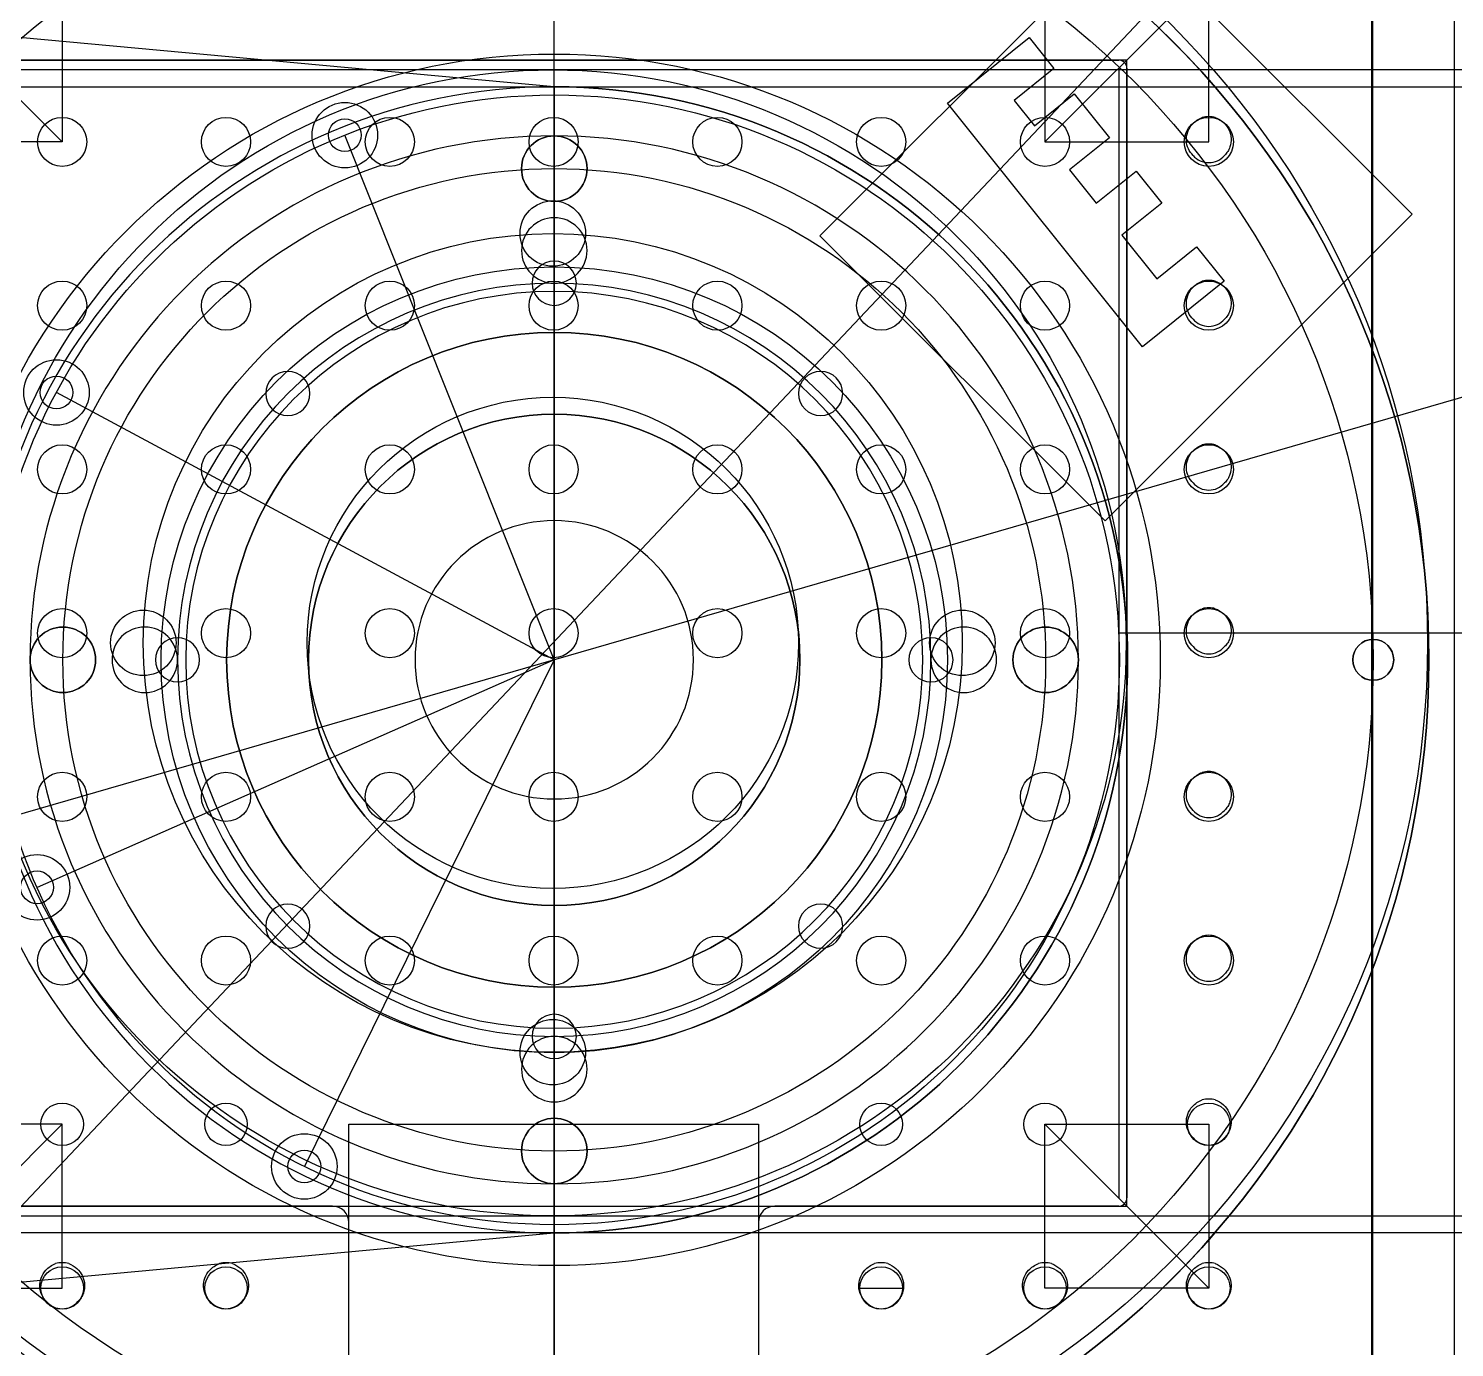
# Model space of a CAD drawing. Header units: millimetres. Extents: x -938 to 450, y -255 to 1556.
# Drawn here: x -82.1 to 5, y -93.6 to -13.1 of the extents above; entities that cross this region are included whole.
import ezdxf

# ---------------------------------------------------------------- set-up
doc = ezdxf.new("R2010")
doc.units = ezdxf.units.MM
doc.header["$MEASUREMENT"] = 0
for name, color, linetype in [('Treexalerator v20_axis 2 main', 7, 'Continuous'), ('Treexalerator v20_axis 3', 7, 'Continuous'), ('Treexalerator v20_Sketch1', 7, 'Continuous'), ('Treexalerator v20_Sketch10', 7, 'Continuous'), ('Treexalerator v20_Sketch28', 7, 'Continuous'), ('Treexalerator v20_Sketch42', 7, 'Continuous'), ('Treexalerator v20_Sketch43', 7, 'Continuous'), ('Treexalerator v20_Sketch44', 7, 'Continuous'), ('Treexalerator v20_Sketch45', 7, 'Continuous'), ('Treexalerator v20_Sketch46', 7, 'Continuous'), ('Treexalerator v20_Sketch47', 7, 'Continuous'), ('Treexalerator v20_Sketch48', 7, 'Continuous'), ('Treexalerator v20_Sketch49', 7, 'Continuous'), ('Treexalerator v20_Sketch50', 7, 'Continuous'), ('Treexalerator v20_Sketch53', 7, 'Continuous'), ('Treexalerator v20_Sketch55', 7, 'Continuous'), ('Treexalerator v20_Sketch56', 7, 'Continuous'), ('Treexalerator v20_Sketch66', 7, 'Continuous'), ('Treexalerator v20_Sketch67', 7, 'Continuous'), ('Treexalerator v20_Sketch72', 7, 'Continuous')]:
    doc.layers.add(name, color=color, linetype=linetype)

msp = doc.modelspace()

# ---------------------------------------------------------------- linework, layer by layer
at = {"layer": 'Treexalerator v20_axis 2 main'}
for p, q in [((5, -151.3), (5, 51.139)), ((0, 27.139), (0, -151.3))]:
    msp.add_line(p, q, dxfattribs=at)
at = {"layer": 'Treexalerator v20_axis 3'}
for p, q in [((-0.048, 2.402, 132.631), (-100.049, -103.598, 132.631)), ((-0.048, -103.598, 132.631), (-0.048, 2.402, 132.631)), ((71.041, -15.598, 132.631), (-171.036, -15.598, 132.631)), ((-171, -85.598, 132.631), (70.903, -85.598, 132.631))]:
    msp.add_line(p, q, dxfattribs=at)
for centre, radius in [((-50.048, -50.598, 132.631), 53.4), ((-50.048, -50.598, 132.631), 35), ((-50.048, -25.598, 132.631), 2), ((-50.048, -50.598, 132.631), 25), ((-50.048, -50.598, 132.631), 15), ((-75.048, -50.598, 132.631), 2), ((-25.048, -50.598, 132.631), 2), ((-50.048, -75.598, 132.631), 2)]:
    msp.add_circle(centre, radius, dxfattribs=at)
at = {"layer": 'Treexalerator v20_Sketch1'}
for p, q in [((0, -100), (0, 0)), ((-62.5, -100), (-62.5, -80)), ((-62.5, -80), (-37.5, -80)), ((-37.5, -80), (-37.5, -100)), ((-62.5, -100), (-62.5, -90)), ((-37.5, -90), (-37.5, -100)), ((-31.3, -90), (-28.7, -90)), ((0, -90), (0, -100))]:
    msp.add_line(p, q, dxfattribs=at)
for centre, radius in [((-80, -20), 1.5), ((-70, -20), 1.5), ((-60, -20), 1.5), ((-50, -20), 1.5), ((-40, -20), 1.5), ((-30, -20), 1.5), ((-20, -20), 1.5), ((-10, -20), 1.5), ((-80, -30), 1.5), ((-70, -30), 1.5), ((-60, -30), 1.5), ((-50, -30), 1.5), ((-40, -30), 1.5), ((-30, -30), 1.5), ((-20, -30), 1.5), ((-10, -30), 1.5), ((-80, -40), 1.5), ((-70, -40), 1.5), ((-60, -40), 1.5), ((-50, -40), 1.5), ((-40, -40), 1.5), ((-30, -40), 1.5), ((-20, -40), 1.5), ((-10, -40), 1.5), ((-80, -50), 1.5), ((-70, -50), 1.5), ((-60, -50), 1.5), ((-50, -50), 1.5), ((-40, -50), 1.5), ((-30, -50), 1.5), ((-20, -50), 1.5), ((-10, -50), 1.5), ((-80, -60), 1.5), ((-70, -60), 1.5), ((-60, -60), 1.5), ((-50, -60), 1.5), ((-40, -60), 1.5), ((-30, -60), 1.5), ((-20, -60), 1.5), ((-10, -60), 1.5), ((-80, -70), 1.5), ((-70, -70), 1.5), ((-60, -70), 1.5), ((-50, -70), 1.5), ((-40, -70), 1.5), ((-30, -70), 1.5), ((-20, -70), 1.5), ((-10, -70), 1.5), ((-80, -80), 1.3), ((-70, -80), 1.3), ((-30, -80), 1.3), ((-20, -80), 1.3), ((-10, -80), 1.3), ((-80, -90), 1.3), ((-70, -90), 1.3), ((-30, -90), 1.3), ((-20, -90), 1.3), ((-10, -90), 1.3)]:
    msp.add_circle(centre, radius, dxfattribs=at)
at = {"layer": 'Treexalerator v20_Sketch10'}
for p, q in [((0, -95, 1.5), (0, -5, 1.5)), ((-80, -20, 1.5), (-90, -10, 1.5)), ((-80, -10, 1.5), (-80, -20, 1.5)), ((-20, -10, 1.5), (-20, -20, 1.5)), ((-20, -20, 1.5), (-10, -10, 1.5)), ((-10, -20, 1.5), (-10, -10, 1.5)), ((-15, -15, 1.5), (-85, -15, 1.5)), ((-15, -85, 1.5), (-15, -15, 1.5)), ((-80, -20, 1.5), (-90, -20, 1.5)), ((-20, -20, 1.5), (-10, -20, 1.5)), ((-80, -80, 1.5), (-90, -80, 1.5)), ((-80, -80, 1.5), (-90, -90, 1.5)), ((-80, -90, 1.5), (-80, -80, 1.5)), ((-62.5, -80, 1.5), (-37.5, -80, 1.5)), ((-62.5, -95, 1.5), (-62.5, -80, 1.5)), ((-37.5, -80, 1.5), (-37.5, -95, 1.5)), ((-20, -90, 1.5), (-20, -80, 1.5)), ((-20, -80, 1.5), (-10, -80, 1.5)), ((-10, -90, 1.5), (-20, -80, 1.5)), ((-10, -80, 1.5), (-10, -90, 1.5)), ((-85, -85, 1.5), (-15, -85, 1.5)), ((-90, -90, 1.5), (-80, -90, 1.5)), ((-10, -90, 1.5), (-20, -90, 1.5))]:
    msp.add_line(p, q, dxfattribs=at)
for centre, radius in [((-80, -20, 1.5), 1.5), ((-70, -20, 1.5), 1.5), ((-60, -20, 1.5), 1.5), ((-50, -20, 1.5), 1.5), ((-40, -20, 1.5), 1.5), ((-30, -20, 1.5), 1.5), ((-20, -20, 1.5), 1.5), ((-10, -20, 1.5), 1.5), ((-80, -30, 1.5), 1.5), ((-70, -30, 1.5), 1.5), ((-60, -30, 1.5), 1.5), ((-50, -30, 1.5), 1.5), ((-40, -30, 1.5), 1.5), ((-30, -30, 1.5), 1.5), ((-20, -30, 1.5), 1.5), ((-10, -30, 1.5), 1.5), ((-80, -40, 1.5), 1.5), ((-70, -40, 1.5), 1.5), ((-60, -40, 1.5), 1.5), ((-50, -40, 1.5), 1.5), ((-40, -40, 1.5), 1.5), ((-30, -40, 1.5), 1.5), ((-20, -40, 1.5), 1.5), ((-10, -40, 1.5), 1.5), ((-80, -50, 1.5), 1.5), ((-70, -50, 1.5), 1.5), ((-60, -50, 1.5), 1.5), ((-50, -50, 1.5), 1.5), ((-40, -50, 1.5), 1.5), ((-30, -50, 1.5), 1.5), ((-20, -50, 1.5), 1.5), ((-10, -50, 1.5), 1.5), ((-80, -60, 1.5), 1.5), ((-70, -60, 1.5), 1.5), ((-60, -60, 1.5), 1.5), ((-50, -60, 1.5), 1.5), ((-40, -60, 1.5), 1.5), ((-30, -60, 1.5), 1.5), ((-20, -60, 1.5), 1.5), ((-10, -60, 1.5), 1.5), ((-80, -70, 1.5), 1.5), ((-70, -70, 1.5), 1.5), ((-60, -70, 1.5), 1.5), ((-50, -70, 1.5), 1.5), ((-40, -70, 1.5), 1.5), ((-30, -70, 1.5), 1.5), ((-20, -70, 1.5), 1.5), ((-10, -70, 1.5), 1.5), ((-80, -80, 1.5), 1.3), ((-70, -80, 1.5), 1.3), ((-30, -80, 1.5), 1.3), ((-20, -80, 1.5), 1.3), ((-10, -80, 1.5), 1.3), ((-80, -90, 1.5), 1.3), ((-70, -90, 1.5), 1.3), ((-30, -90, 1.5), 1.3), ((-20, -90, 1.5), 1.3), ((-10, -90, 1.5), 1.3)]:
    msp.add_circle(centre, radius, dxfattribs=at)
at = {"layer": 'Treexalerator v20_Sketch28'}
for p, q in [((0, -96, 2.5), (0, -4, 2.5)), ((-84.5, -15, 2.5), (-15.5, -15, 2.5)), ((-15.5, -15.5, 2.5), (-15.5, -84.5, 2.5)), ((-15, -15.5, 2.5), (-15, -84.5, 2.5)), ((20, -50, 2.5), (-15.5, -50, 2.5)), ((-63.5, -85, 2.5), (-84.5, -85, 2.5)), ((-15.5, -85, 2.5), (-36.5, -85, 2.5)), ((-62.5, -96, 2.5), (-62.5, -86, 2.5)), ((-37.5, -86, 2.5), (-37.5, -96, 2.5))]:
    msp.add_line(p, q, dxfattribs=at)
for centre, radius, start, end in [((-15.5, -15.5, 2.5), 0.5, 0, 90), ((-10, -20, 2.5), 1.543, 75.03244, 104.96756), ((-10, -20, 2.5), 1.264, 220.73783, 319.26217), ((-10, -30, 2.5), 1.543, 75.03244, 104.96756), ((-10, -30, 2.5), 1.264, 220.73783, 319.26217), ((-10, -40, 2.5), 1.543, 75.03244, 104.96756), ((-10, -40, 2.5), 1.264, 220.73783, 319.26217), ((-10, -50, 2.5), 1.543, 75.03244, 104.96756), ((-10, -50, 2.5), 1.265, 220.73783, 319.26217), ((-10, -60, 2.5), 1.543, 75.03244, 104.96756), ((-10, -60, 2.5), 1.265, 220.73783, 319.26217), ((-10, -70, 2.5), 1.543, 75.03244, 104.96756), ((-10, -70, 2.5), 1.265, 220.73783, 319.26217), ((-10, -80, 2.5), 1.543, 75.03244, 104.96756), ((-10, -80, 2.5), 1.265, 220.73783, 319.26217), ((-63.5, -86, 2.5), 1, 0, 90), ((-36.5, -86, 2.5), 1, 90, 180), ((-15.5, -84.5, 2.5), 0.5, 270, 0), ((-80, -90, 2.5), 1.543, 75.03244, 104.96756), ((-70, -90, 2.5), 1.543, 75.03244, 104.96756), ((-30, -90, 2.5), 1.543, 75.03244, 104.96756), ((-20, -90, 2.5), 1.543, 75.03244, 104.96756), ((-10, -90, 2.5), 1.543, 75.03244, 104.96756), ((-80, -90, 2.5), 1.265, 220.73783, 319.26217), ((-70, -90, 2.5), 1.264, 220.73783, 319.26217), ((-30, -90, 2.5), 1.265, 220.73783, 319.26217), ((-20, -90, 2.5), 1.264, 220.73783, 319.26217), ((-10, -90, 2.5), 1.264, 220.73783, 319.26217)]:
    msp.add_arc(centre, radius, start, end, dxfattribs=at)
for points, knots in [([(-10.958, -20.825, 2.5), (-11.08, -20.711, 2.5), (-11.178, -20.574, 2.5), (-11.321, -20.264, 2.5), (-11.361, -20.093, 2.5), (-11.376, -19.738, 2.5), (-11.347, -19.558, 2.5), (-11.221, -19.211, 2.5), (-11.123, -19.049, 2.5), (-10.916, -18.821, 2.5), (-10.824, -18.742, 2.5), (-10.623, -18.607, 2.5), (-10.514, -18.551, 2.5), (-10.399, -18.509, 2.5)], [0, 0, 0, 0, 0.050111, 0.050111, 0.1022615, 0.1022615, 0.1564505, 0.1564505, 0.2126771, 0.2126771, 0.2485205, 0.2485205, 0.2851428, 0.2851428, 0.2851428, 0.2851428]), ([(-9.601, -18.509, 2.5), (-9.417, -18.577, 2.5), (-9.247, -18.679, 2.5), (-8.961, -18.94, 2.5), (-8.847, -19.094, 2.5), (-8.688, -19.43, 2.5), (-8.642, -19.609, 2.5), (-8.623, -19.967, 2.5), (-8.648, -20.143, 2.5), (-8.741, -20.408, 2.5), (-8.788, -20.503, 2.5), (-8.901, -20.676, 2.5), (-8.967, -20.755, 2.5), (-9.042, -20.825, 2.5)], [0, 0, 0, 0, 0.0590387, 0.0590387, 0.1160334, 0.1160334, 0.1709834, 0.1709834, 0.2238878, 0.2238878, 0.2555052, 0.2555052, 0.2863474, 0.2863474, 0.2863474, 0.2863474]), ([(-10.958, -30.825, 2.5), (-11.08, -30.711, 2.5), (-11.178, -30.574, 2.5), (-11.321, -30.264, 2.5), (-11.361, -30.093, 2.5), (-11.376, -29.738, 2.5), (-11.347, -29.558, 2.5), (-11.221, -29.211, 2.5), (-11.123, -29.049, 2.5), (-10.916, -28.821, 2.5), (-10.824, -28.742, 2.5), (-10.623, -28.607, 2.5), (-10.514, -28.551, 2.5), (-10.399, -28.509, 2.5)], [0, 0, 0, 0, 0.050111, 0.050111, 0.1022615, 0.1022615, 0.1564505, 0.1564505, 0.2126771, 0.2126771, 0.2485205, 0.2485205, 0.2851428, 0.2851428, 0.2851428, 0.2851428]), ([(-9.601, -28.509, 2.5), (-9.417, -28.577, 2.5), (-9.247, -28.679, 2.5), (-8.961, -28.94, 2.5), (-8.847, -29.094, 2.5), (-8.688, -29.43, 2.5), (-8.642, -29.609, 2.5), (-8.623, -29.967, 2.5), (-8.648, -30.143, 2.5), (-8.741, -30.408, 2.5), (-8.788, -30.503, 2.5), (-8.901, -30.676, 2.5), (-8.967, -30.755, 2.5), (-9.042, -30.825, 2.5)], [0, 0, 0, 0, 0.0590387, 0.0590387, 0.1160334, 0.1160334, 0.1709834, 0.1709834, 0.2238878, 0.2238878, 0.2555052, 0.2555052, 0.2863474, 0.2863474, 0.2863474, 0.2863474]), ([(-10.958, -40.825, 2.5), (-11.08, -40.711, 2.5), (-11.178, -40.574, 2.5), (-11.321, -40.264, 2.5), (-11.361, -40.093, 2.5), (-11.376, -39.738, 2.5), (-11.347, -39.558, 2.5), (-11.221, -39.211, 2.5), (-11.123, -39.049, 2.5), (-10.916, -38.821, 2.5), (-10.824, -38.742, 2.5), (-10.623, -38.607, 2.5), (-10.514, -38.551, 2.5), (-10.399, -38.509, 2.5)], [0, 0, 0, 0, 0.050111, 0.050111, 0.1022615, 0.1022615, 0.1564505, 0.1564505, 0.2126771, 0.2126771, 0.2485205, 0.2485205, 0.2851428, 0.2851428, 0.2851428, 0.2851428]), ([(-9.601, -38.509, 2.5), (-9.417, -38.577, 2.5), (-9.247, -38.679, 2.5), (-8.961, -38.94, 2.5), (-8.847, -39.094, 2.5), (-8.688, -39.43, 2.5), (-8.642, -39.609, 2.5), (-8.623, -39.967, 2.5), (-8.648, -40.143, 2.5), (-8.741, -40.408, 2.5), (-8.788, -40.503, 2.5), (-8.901, -40.676, 2.5), (-8.967, -40.755, 2.5), (-9.042, -40.825, 2.5)], [0, 0, 0, 0, 0.0590387, 0.0590387, 0.1160334, 0.1160334, 0.1709834, 0.1709834, 0.2238878, 0.2238878, 0.2555052, 0.2555052, 0.2863474, 0.2863474, 0.2863474, 0.2863474]), ([(-10.958, -50.825, 2.5), (-11.08, -50.711, 2.5), (-11.178, -50.574, 2.5), (-11.321, -50.264, 2.5), (-11.361, -50.093, 2.5), (-11.376, -49.738, 2.5), (-11.347, -49.558, 2.5), (-11.221, -49.211, 2.5), (-11.123, -49.049, 2.5), (-10.916, -48.821, 2.5), (-10.824, -48.742, 2.5), (-10.623, -48.607, 2.5), (-10.514, -48.551, 2.5), (-10.399, -48.509, 2.5)], [0, 0, 0, 0, 0.050111, 0.050111, 0.1022615, 0.1022615, 0.1564505, 0.1564505, 0.2126771, 0.2126771, 0.2485205, 0.2485205, 0.2851428, 0.2851428, 0.2851428, 0.2851428]), ([(-9.601, -48.509, 2.5), (-9.417, -48.577, 2.5), (-9.247, -48.679, 2.5), (-8.961, -48.94, 2.5), (-8.847, -49.094, 2.5), (-8.688, -49.43, 2.5), (-8.642, -49.609, 2.5), (-8.623, -49.967, 2.5), (-8.648, -50.143, 2.5), (-8.741, -50.408, 2.5), (-8.788, -50.503, 2.5), (-8.901, -50.676, 2.5), (-8.967, -50.755, 2.5), (-9.042, -50.825, 2.5)], [0, 0, 0, 0, 0.0590387, 0.0590387, 0.1160334, 0.1160334, 0.1709834, 0.1709834, 0.2238878, 0.2238878, 0.2555052, 0.2555052, 0.2863474, 0.2863474, 0.2863474, 0.2863474]), ([(-10.958, -60.825, 2.5), (-11.08, -60.711, 2.5), (-11.178, -60.574, 2.5), (-11.321, -60.264, 2.5), (-11.361, -60.093, 2.5), (-11.376, -59.738, 2.5), (-11.347, -59.558, 2.5), (-11.221, -59.211, 2.5), (-11.123, -59.049, 2.5), (-10.916, -58.821, 2.5), (-10.824, -58.742, 2.5), (-10.623, -58.607, 2.5), (-10.514, -58.551, 2.5), (-10.399, -58.509, 2.5)], [0, 0, 0, 0, 0.050111, 0.050111, 0.1022615, 0.1022615, 0.1564505, 0.1564505, 0.2126771, 0.2126771, 0.2485205, 0.2485205, 0.2851428, 0.2851428, 0.2851428, 0.2851428]), ([(-9.601, -58.509, 2.5), (-9.417, -58.577, 2.5), (-9.247, -58.679, 2.5), (-8.961, -58.94, 2.5), (-8.847, -59.094, 2.5), (-8.688, -59.43, 2.5), (-8.642, -59.609, 2.5), (-8.623, -59.967, 2.5), (-8.648, -60.143, 2.5), (-8.741, -60.408, 2.5), (-8.788, -60.503, 2.5), (-8.901, -60.676, 2.5), (-8.967, -60.755, 2.5), (-9.042, -60.825, 2.5)], [0, 0, 0, 0, 0.0590387, 0.0590387, 0.1160334, 0.1160334, 0.1709834, 0.1709834, 0.2238878, 0.2238878, 0.2555052, 0.2555052, 0.2863474, 0.2863474, 0.2863474, 0.2863474]), ([(-10.958, -70.825, 2.5), (-11.08, -70.711, 2.5), (-11.178, -70.574, 2.5), (-11.321, -70.264, 2.5), (-11.361, -70.093, 2.5), (-11.376, -69.738, 2.5), (-11.347, -69.558, 2.5), (-11.221, -69.211, 2.5), (-11.123, -69.049, 2.5), (-10.916, -68.821, 2.5), (-10.824, -68.742, 2.5), (-10.623, -68.607, 2.5), (-10.514, -68.551, 2.5), (-10.399, -68.509, 2.5)], [0, 0, 0, 0, 0.050111, 0.050111, 0.1022615, 0.1022615, 0.1564505, 0.1564505, 0.2126771, 0.2126771, 0.2485205, 0.2485205, 0.2851428, 0.2851428, 0.2851428, 0.2851428]), ([(-9.601, -68.509, 2.5), (-9.417, -68.577, 2.5), (-9.247, -68.679, 2.5), (-8.961, -68.94, 2.5), (-8.847, -69.094, 2.5), (-8.688, -69.43, 2.5), (-8.642, -69.609, 2.5), (-8.623, -69.967, 2.5), (-8.648, -70.143, 2.5), (-8.741, -70.408, 2.5), (-8.788, -70.503, 2.5), (-8.901, -70.676, 2.5), (-8.967, -70.755, 2.5), (-9.042, -70.825, 2.5)], [0, 0, 0, 0, 0.0590387, 0.0590387, 0.1160334, 0.1160334, 0.1709834, 0.1709834, 0.2238878, 0.2238878, 0.2555052, 0.2555052, 0.2863474, 0.2863474, 0.2863474, 0.2863474]), ([(-10.958, -80.825, 2.5), (-11.08, -80.711, 2.5), (-11.178, -80.574, 2.5), (-11.321, -80.264, 2.5), (-11.361, -80.093, 2.5), (-11.376, -79.738, 2.5), (-11.347, -79.558, 2.5), (-11.221, -79.211, 2.5), (-11.123, -79.049, 2.5), (-10.916, -78.821, 2.5), (-10.824, -78.742, 2.5), (-10.623, -78.607, 2.5), (-10.514, -78.551, 2.5), (-10.399, -78.509, 2.5)], [0, 0, 0, 0, 0.050111, 0.050111, 0.1022615, 0.1022615, 0.1564505, 0.1564505, 0.2126771, 0.2126771, 0.2485205, 0.2485205, 0.2851428, 0.2851428, 0.2851428, 0.2851428]), ([(-9.601, -78.509, 2.5), (-9.417, -78.577, 2.5), (-9.247, -78.679, 2.5), (-8.961, -78.94, 2.5), (-8.847, -79.094, 2.5), (-8.688, -79.43, 2.5), (-8.642, -79.609, 2.5), (-8.623, -79.967, 2.5), (-8.648, -80.143, 2.5), (-8.741, -80.408, 2.5), (-8.788, -80.503, 2.5), (-8.901, -80.676, 2.5), (-8.967, -80.755, 2.5), (-9.042, -80.825, 2.5)], [0, 0, 0, 0, 0.0590387, 0.0590387, 0.1160334, 0.1160334, 0.1709834, 0.1709834, 0.2238878, 0.2238878, 0.2555052, 0.2555052, 0.2863474, 0.2863474, 0.2863474, 0.2863474]), ([(-80.958, -90.825, 2.5), (-81.08, -90.711, 2.5), (-81.178, -90.574, 2.5), (-81.321, -90.264, 2.5), (-81.361, -90.093, 2.5), (-81.376, -89.738, 2.5), (-81.347, -89.558, 2.5), (-81.221, -89.211, 2.5), (-81.123, -89.049, 2.5), (-80.916, -88.821, 2.5), (-80.824, -88.742, 2.5), (-80.623, -88.607, 2.5), (-80.514, -88.551, 2.5), (-80.399, -88.509, 2.5)], [0, 0, 0, 0, 0.050111, 0.050111, 0.1022615, 0.1022615, 0.1564505, 0.1564505, 0.2126771, 0.2126771, 0.2485205, 0.2485205, 0.2851428, 0.2851428, 0.2851428, 0.2851428]), ([(-79.601, -88.509, 2.5), (-79.417, -88.577, 2.5), (-79.247, -88.679, 2.5), (-78.961, -88.94, 2.5), (-78.847, -89.094, 2.5), (-78.688, -89.43, 2.5), (-78.642, -89.609, 2.5), (-78.623, -89.967, 2.5), (-78.648, -90.143, 2.5), (-78.741, -90.408, 2.5), (-78.788, -90.503, 2.5), (-78.901, -90.676, 2.5), (-78.967, -90.755, 2.5), (-79.042, -90.825, 2.5)], [0, 0, 0, 0, 0.0590387, 0.0590387, 0.1160334, 0.1160334, 0.1709834, 0.1709834, 0.2238878, 0.2238878, 0.2555052, 0.2555052, 0.2863474, 0.2863474, 0.2863474, 0.2863474]), ([(-70.958, -90.825, 2.5), (-71.08, -90.711, 2.5), (-71.178, -90.574, 2.5), (-71.321, -90.264, 2.5), (-71.361, -90.093, 2.5), (-71.376, -89.738, 2.5), (-71.347, -89.558, 2.5), (-71.221, -89.211, 2.5), (-71.123, -89.049, 2.5), (-70.916, -88.821, 2.5), (-70.824, -88.742, 2.5), (-70.623, -88.607, 2.5), (-70.514, -88.551, 2.5), (-70.399, -88.509, 2.5)], [0, 0, 0, 0, 0.050111, 0.050111, 0.1022615, 0.1022615, 0.1564505, 0.1564505, 0.2126771, 0.2126771, 0.2485205, 0.2485205, 0.2851428, 0.2851428, 0.2851428, 0.2851428]), ([(-69.601, -88.509, 2.5), (-69.417, -88.577, 2.5), (-69.247, -88.679, 2.5), (-68.961, -88.94, 2.5), (-68.847, -89.094, 2.5), (-68.688, -89.43, 2.5), (-68.642, -89.609, 2.5), (-68.623, -89.967, 2.5), (-68.648, -90.143, 2.5), (-68.741, -90.408, 2.5), (-68.788, -90.503, 2.5), (-68.901, -90.676, 2.5), (-68.967, -90.755, 2.5), (-69.042, -90.825, 2.5)], [0, 0, 0, 0, 0.0590387, 0.0590387, 0.1160334, 0.1160334, 0.1709834, 0.1709834, 0.2238878, 0.2238878, 0.2555052, 0.2555052, 0.2863474, 0.2863474, 0.2863474, 0.2863474]), ([(-30.958, -90.825, 2.5), (-31.08, -90.711, 2.5), (-31.178, -90.574, 2.5), (-31.321, -90.264, 2.5), (-31.361, -90.093, 2.5), (-31.376, -89.738, 2.5), (-31.347, -89.558, 2.5), (-31.221, -89.211, 2.5), (-31.123, -89.049, 2.5), (-30.916, -88.821, 2.5), (-30.824, -88.742, 2.5), (-30.623, -88.607, 2.5), (-30.514, -88.551, 2.5), (-30.399, -88.509, 2.5)], [0, 0, 0, 0, 0.050111, 0.050111, 0.1022615, 0.1022615, 0.1564505, 0.1564505, 0.2126771, 0.2126771, 0.2485205, 0.2485205, 0.2851428, 0.2851428, 0.2851428, 0.2851428]), ([(-29.601, -88.509, 2.5), (-29.417, -88.577, 2.5), (-29.247, -88.679, 2.5), (-28.961, -88.94, 2.5), (-28.847, -89.094, 2.5), (-28.688, -89.43, 2.5), (-28.642, -89.609, 2.5), (-28.623, -89.967, 2.5), (-28.648, -90.143, 2.5), (-28.741, -90.408, 2.5), (-28.788, -90.503, 2.5), (-28.901, -90.676, 2.5), (-28.967, -90.755, 2.5), (-29.042, -90.825, 2.5)], [0, 0, 0, 0, 0.0590387, 0.0590387, 0.1160334, 0.1160334, 0.1709834, 0.1709834, 0.2238878, 0.2238878, 0.2555052, 0.2555052, 0.2863474, 0.2863474, 0.2863474, 0.2863474]), ([(-20.958, -90.825, 2.5), (-21.08, -90.711, 2.5), (-21.178, -90.574, 2.5), (-21.321, -90.264, 2.5), (-21.361, -90.093, 2.5), (-21.376, -89.738, 2.5), (-21.347, -89.558, 2.5), (-21.221, -89.211, 2.5), (-21.123, -89.049, 2.5), (-20.916, -88.821, 2.5), (-20.824, -88.742, 2.5), (-20.623, -88.607, 2.5), (-20.514, -88.551, 2.5), (-20.399, -88.509, 2.5)], [0, 0, 0, 0, 0.050111, 0.050111, 0.1022615, 0.1022615, 0.1564505, 0.1564505, 0.2126771, 0.2126771, 0.2485205, 0.2485205, 0.2851428, 0.2851428, 0.2851428, 0.2851428]), ([(-19.601, -88.509, 2.5), (-19.417, -88.577, 2.5), (-19.247, -88.679, 2.5), (-18.961, -88.94, 2.5), (-18.847, -89.094, 2.5), (-18.688, -89.43, 2.5), (-18.642, -89.609, 2.5), (-18.623, -89.967, 2.5), (-18.648, -90.143, 2.5), (-18.741, -90.408, 2.5), (-18.788, -90.503, 2.5), (-18.901, -90.676, 2.5), (-18.967, -90.755, 2.5), (-19.042, -90.825, 2.5)], [0, 0, 0, 0, 0.0590387, 0.0590387, 0.1160334, 0.1160334, 0.1709834, 0.1709834, 0.2238878, 0.2238878, 0.2555052, 0.2555052, 0.2863474, 0.2863474, 0.2863474, 0.2863474]), ([(-10.958, -90.825, 2.5), (-11.08, -90.711, 2.5), (-11.178, -90.574, 2.5), (-11.321, -90.264, 2.5), (-11.361, -90.093, 2.5), (-11.376, -89.738, 2.5), (-11.347, -89.558, 2.5), (-11.221, -89.211, 2.5), (-11.123, -89.049, 2.5), (-10.916, -88.821, 2.5), (-10.824, -88.742, 2.5), (-10.623, -88.607, 2.5), (-10.514, -88.551, 2.5), (-10.399, -88.509, 2.5)], [0, 0, 0, 0, 0.050111, 0.050111, 0.1022615, 0.1022615, 0.1564505, 0.1564505, 0.2126771, 0.2126771, 0.2485205, 0.2485205, 0.2851428, 0.2851428, 0.2851428, 0.2851428]), ([(-9.601, -88.509, 2.5), (-9.417, -88.577, 2.5), (-9.247, -88.679, 2.5), (-8.961, -88.94, 2.5), (-8.847, -89.094, 2.5), (-8.688, -89.43, 2.5), (-8.642, -89.609, 2.5), (-8.623, -89.967, 2.5), (-8.648, -90.143, 2.5), (-8.741, -90.408, 2.5), (-8.788, -90.503, 2.5), (-8.901, -90.676, 2.5), (-8.967, -90.755, 2.5), (-9.042, -90.825, 2.5)], [0, 0, 0, 0, 0.0590387, 0.0590387, 0.1160334, 0.1160334, 0.1709834, 0.1709834, 0.2238878, 0.2238878, 0.2555052, 0.2555052, 0.2863474, 0.2863474, 0.2863474, 0.2863474])]:
    msp.add_open_spline(points, degree=3, knots=knots, dxfattribs=at)
at = {"layer": 'Treexalerator v20_Sketch42'}
for p, q in [((70.993, -16.631, 132.843), (-170.91, -86.631, 132.843)), ((-9.628, -16.631, 132.843), (70.993, -16.631, 132.843)), ((70.993, -86.631, 132.843), (-9.628, -86.631, 132.843))]:
    msp.add_line(p, q, dxfattribs=at)
at = {"layer": 'Treexalerator v20_Sketch42', "extrusion": (1e-16, 0, -1)}
for centre, radius in [((49.959, -26.631, -132.843), 2), ((49.959, -51.631, -132.843), 15), ((49.959, -51.631, -132.843), 15), ((49.959, -51.631, -132.843), 8.5), ((74.959, -51.631, -132.843), 2), ((24.959, -51.631, -132.843), 2), ((49.959, -76.631, -132.843), 2)]:
    msp.add_circle(centre, radius, dxfattribs=at)
for start, end in [(40.95232, 139.04768), (220.95232, 319.04768)]:
    msp.add_arc((49.959, -51.631, -132.843), 53.4, start, end, dxfattribs=at)
at = {"layer": 'Treexalerator v20_Sketch43'}
for p, q in [((-170.91, -16.631, -137.157), (70.993, -16.631, -137.157)), ((-49.959, -51.631, -137.157), (-49.959, -28.631, -137.157)), ((70.993, -86.631, -137.157), (-170.91, -86.631, -137.157))]:
    msp.add_line(p, q, dxfattribs=at)
at = {"layer": 'Treexalerator v20_Sketch43', "extrusion": (1e-16, 0, -1)}
for centre, radius in [((49.959, -51.631, 137.157), 32), ((49.959, -28.631, 137.157), 1.35), ((49.959, -51.631, 137.157), 23), ((49.959, -51.631, 137.157), 20), ((66.222, -35.368, 137.157), 1.35), ((33.695, -35.368, 137.157), 1.35), ((49.959, -51.631, 137.157), 8.5), ((49.959, -51.631, 137.157), 8.5), ((72.959, -51.631, 137.157), 1.35), ((26.959, -51.631, 137.157), 1.35), ((66.222, -67.895, 137.157), 1.35), ((33.695, -67.895, 137.157), 1.35), ((49.959, -74.631, 137.157), 1.35)]:
    msp.add_circle(centre, radius, dxfattribs=at)
at = {"layer": 'Treexalerator v20_Sketch44', "extrusion": (1e-16, 0, -1)}
for radius in [20, 8.5, 8.5]:
    msp.add_circle((49.959, -51.631, 167.157), radius, dxfattribs=at)
at = {"layer": 'Treexalerator v20_Sketch45'}
for p, q in [((-249.959, -16.631, -167.157), (-49.959, -16.631, -167.157)), ((-49.959, -16.631, -167.157), (-49.959, -86.631, -167.157)), ((-49.959, -51.631, -167.157), (-49.959, -16.631, -167.157)), ((-49.959, -51.631, -167.157), (-49.959, -86.631, -167.157)), ((-49.959, -86.631, -167.157), (-249.959, -86.631, -167.157))]:
    msp.add_line(p, q, dxfattribs=at)
at = {"layer": 'Treexalerator v20_Sketch45', "extrusion": (0, 0, -1)}
for radius in [35, 20, 8.5]:
    msp.add_circle((49.959, -51.631, 167.157), radius, dxfattribs=at)
at = {"layer": 'Treexalerator v20_Sketch46'}
for p, q in [((-249.959, -16.631, -167.157), (-49.959, -16.631, -167.157)), ((-49.959, -86.631, -167.157), (-249.959, -86.631, -167.157))]:
    msp.add_line(p, q, dxfattribs=at)
at = {"layer": 'Treexalerator v20_Sketch46', "extrusion": (0, 0, -1)}
for radius in [22.5, 20, 20]:
    msp.add_circle((49.959, -51.631, 167.157), radius, dxfattribs=at)
msp.add_arc((49.959, -51.631, 167.157), 35, 90, 270, dxfattribs=at)
at = {"layer": 'Treexalerator v20_Sketch47', "extrusion": (0, 0, -1)}
for radius in [22.5, 22.5, 20, 8.5]:
    msp.add_circle((49.959, -51.631, 174.157), radius, dxfattribs=at)
at = {"layer": 'Treexalerator v20_Sketch48'}
for p, q in [((-49.959, -51.631, 170.243), (-49.959, 1.769, 170.243)), ((-49.959, -105.031, 170.243), (-49.959, 1.769, 170.243)), ((-25.959, -17.631, 170.243), (-20.959, -13.631, 170.243)), ((-20.959, -13.631, 170.243), (-19.45, -15.518, 170.243)), ((-19.45, -15.518, 170.243), (-21.889, -17.469, 170.243)), ((-20.648, -19.02, 170.243), (-18.209, -17.068, 170.243)), ((-18.209, -17.068, 170.243), (-16.064, -19.749, 170.243)), ((-14.056, -32.509, 170.243), (-25.959, -17.631, 170.243)), ((-21.889, -17.469, 170.243), (-20.648, -19.02, 170.243)), ((-16.064, -19.749, 170.243), (-18.503, -21.701, 170.243)), ((-18.503, -21.701, 170.243), (-16.867, -23.746, 170.243)), ((-16.867, -23.746, 170.243), (-14.428, -21.795, 170.243)), ((-14.428, -21.795, 170.243), (-12.867, -23.746, 170.243)), ((-12.867, -23.746, 170.243), (-15.306, -25.698, 170.243)), ((-15.306, -25.698, 170.243), (-13.18, -28.355, 170.243)), ((-13.18, -28.355, 170.243), (-10.741, -26.403, 170.243)), ((-10.741, -26.403, 170.243), (-9.056, -28.509, 170.243)), ((-9.056, -28.509, 170.243), (-14.056, -32.509, 170.243)), ((-49.959, -51.631, 170.243), (-49.959, -105.031, 170.243)), ((-49.959, -105.031, 170.243), (-49.959, -51.631, 170.243))]:
    msp.add_line(p, q, dxfattribs=at)
for centre, radius in [((-49.959, -51.631, 170.243), 53.4), ((-49.959, -51.631, 170.243), 53.4), ((-49.959, -51.631, 170.243), 53.4), ((-49.959, -51.631, 170.243), 50), ((-49.959, -21.631, 170.243), 2), ((-49.959, -21.631, 170.243), 2), ((-49.959, -51.631, 170.243), 30), ((-49.959, -51.631, 170.243), 15), ((-49.959, -51.631, 170.243), 15), ((-79.959, -51.631, 170.243), 2), ((-79.959, -51.631, 170.243), 2), ((-19.959, -51.631, 170.243), 2), ((-19.959, -51.631, 170.243), 2), ((0.041, -51.631, 170.243), 1.25), ((-49.959, -81.631, 170.243), 2), ((-49.959, -81.631, 170.243), 2)]:
    msp.add_circle(centre, radius, dxfattribs=at)
msp.add_point((0.041, -51.631, 170.243), dxfattribs=at)
at = {"layer": 'Treexalerator v20_Sketch49', "extrusion": (0, 0, -1)}
for centre, radius in [((49.959, -21.631, -170.243), 2), ((49.959, -51.631, -170.243), 15), ((79.959, -51.631, -170.243), 2), ((19.959, -51.631, -170.243), 2), ((-0.041, -51.631, -170.243), 1.25), ((49.959, -81.631, -170.243), 2)]:
    msp.add_circle(centre, radius, dxfattribs=at)
msp.add_arc((49.959, -51.631, -170.243), 53.4, 90, 270, dxfattribs=at)
at = {"layer": 'Treexalerator v20_Sketch50'}
for p, q in [((-15, -7, 180.243), (-33.737, -25.737, 180.243)), ((2.408, -24.408, 180.243), (-15, -7, 180.243)), ((-16.329, -43.145, 180.243), (2.408, -24.408, 180.243)), ((-33.737, -25.737, 180.243), (-16.329, -43.145, 180.243))]:
    msp.add_line(p, q, dxfattribs=at)
for centre, radius in [((-49.959, -21.631, 180.243), 2), ((-49.959, -51.631, 180.243), 15), ((-79.959, -51.631, 180.243), 2), ((-19.959, -51.631, 180.243), 2), ((0.041, -51.631, 180.243), 1.25), ((-49.959, -81.631, 180.243), 2)]:
    msp.add_circle(centre, radius, dxfattribs=at)
msp.add_arc((-49.959, -51.631, 180.243), 53.4, 270, 90, dxfattribs=at)
at = {"layer": 'Treexalerator v20_Sketch53'}
for p, q in [((-49.959, -16.631, -157.157), (-247.859, 1.585, -157.157)), ((-49.959, -51.631, -157.157), (-62.744, -19.588, -157.157)), ((-49.959, -51.631, -157.157), (-80.35, -35.303, -157.157)), ((-49.959, -51.631, -157.157), (-81.537, -65.527, -157.157)), ((-49.959, -51.631, -157.157), (-65.217, -82.574, -157.157)), ((-247.859, -104.847, -157.157), (-49.959, -86.631, -157.157))]:
    msp.add_line(p, q, dxfattribs=at)
for centre, radius in [((-49.959, -51.631, -157.157), 37), ((-49.959, -51.631, -157.157), 34.5), ((-62.744, -19.588, -157.157), 2), ((-62.744, -19.588, -157.157), 1), ((-49.959, -51.631, -157.157), 24), ((-49.959, -51.631, -157.157), 20), ((-80.35, -35.303, -157.157), 2), ((-80.35, -35.303, -157.157), 1), ((-81.537, -65.527, -157.157), 2), ((-81.537, -65.527, -157.157), 1), ((-65.217, -82.574, -157.157), 2), ((-65.217, -82.574, -157.157), 1)]:
    msp.add_circle(centre, radius, dxfattribs=at)
msp.add_arc((-49.959, -51.631, -157.157), 35, 270, 90, dxfattribs=at)
at = {"layer": 'Treexalerator v20_Sketch55'}
msp.add_point((0, -86.631, 0), dxfattribs=at)
at = {"layer": 'Treexalerator v20_Sketch56'}
msp.add_point((0, -86.631, 0), dxfattribs=at)
at = {"layer": 'Treexalerator v20_Sketch66'}
msp.add_point((0, -16.631, 0), dxfattribs=at)
at = {"layer": 'Treexalerator v20_Sketch67'}
msp.add_point((0, -26.631, 0), dxfattribs=at)
at = {"layer": 'Treexalerator v20_Sketch72'}
msp.add_point((0, -26.772, 0), dxfattribs=at)

doc.saveas('drawing.dxf')
